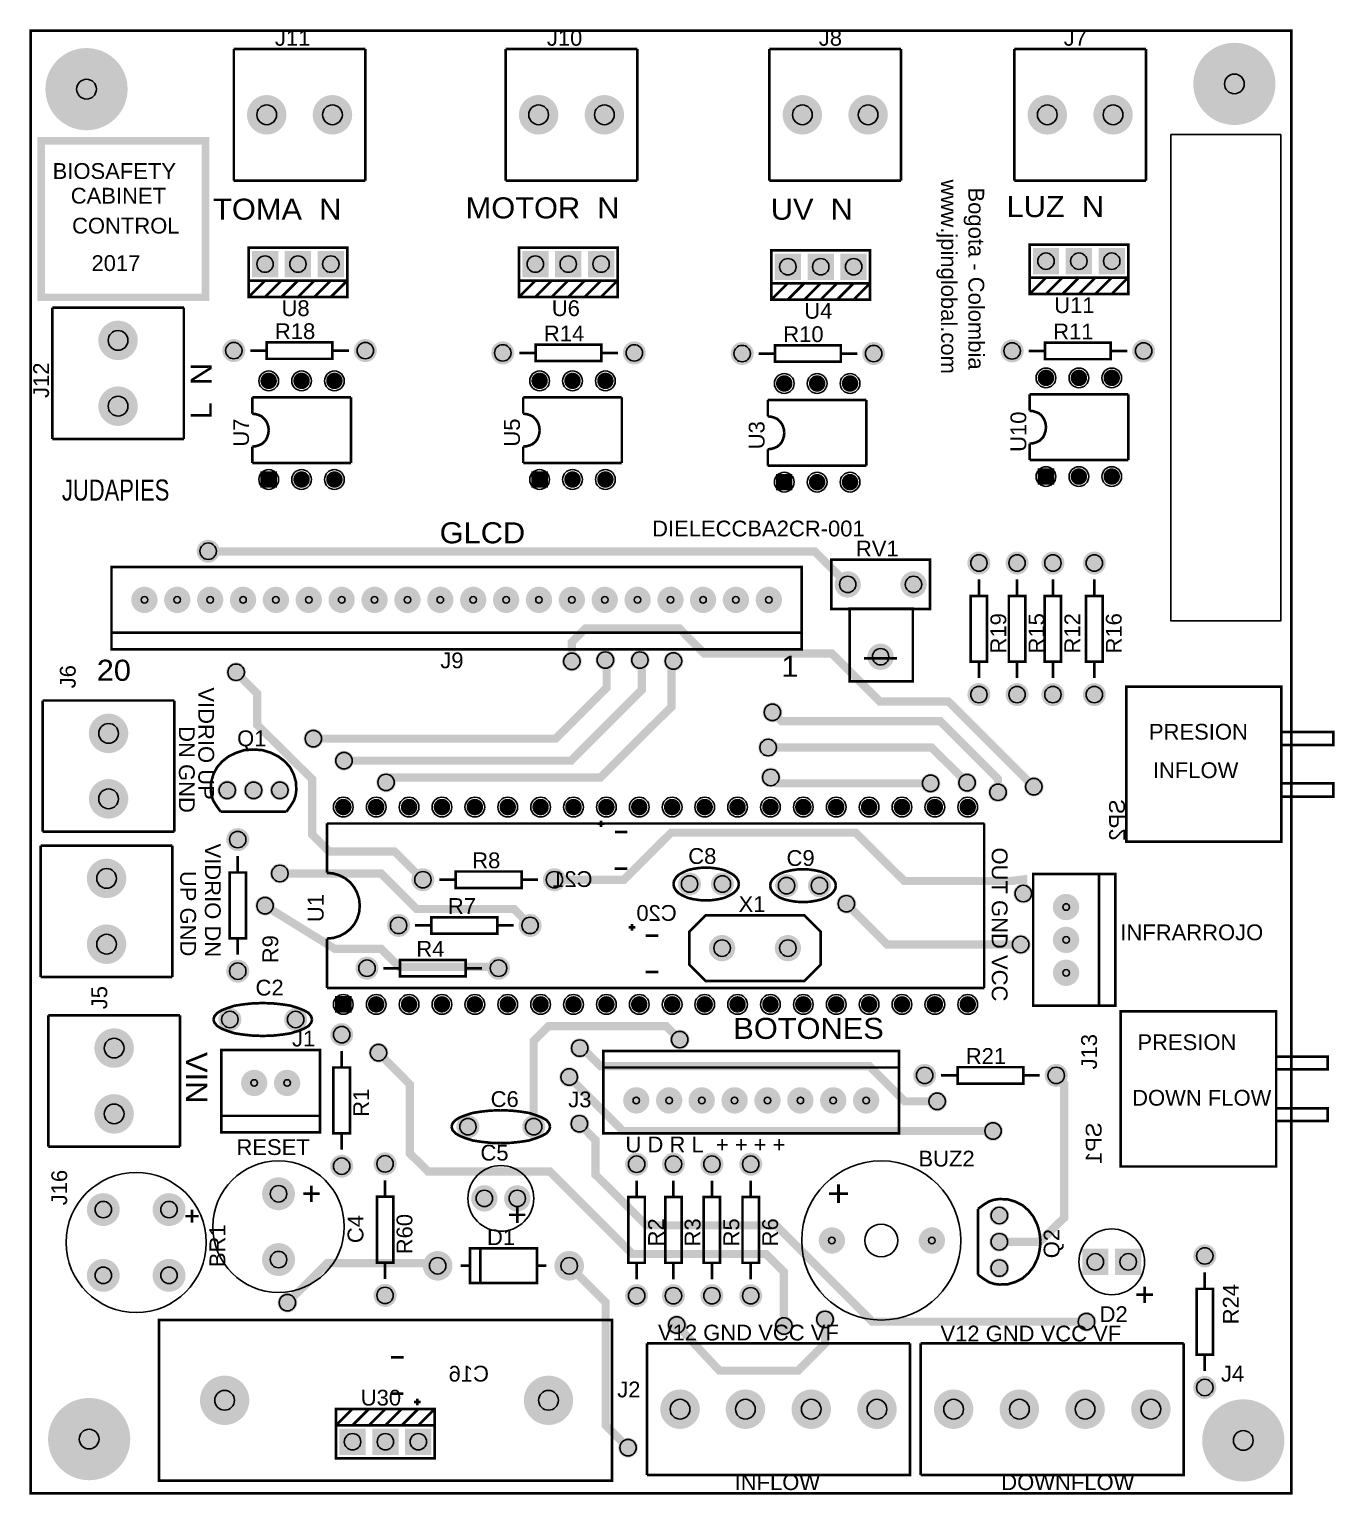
# Model space of a CAD drawing. Extents: x -1.99 to 1.99, y -2.23 to 2.23.
import ezdxf

# ---------------------------------------------------------------- set-up
doc = ezdxf.new("R2010")
doc.units = 0
doc.layers.get('0').update_dxf_attribs({"linetype": 'CONTINUOUS'})

# ---------------------------------------------------------------- blocks, each defined once
blk = doc.blocks.new('EPAD')
at = {"const_width": 0.5}
blk.add_lwpolyline([(-0.25, 0, 1), (0.25, 0, 1)], format="xyb", close=True, dxfattribs=at)
blk = doc.blocks.new('RPAD')
blk.add_trace([(-0.5, -0.5), (-0.5, 0.5), (0.5, -0.5), (0.5, 0.5)])

msp = doc.modelspace()

# ---------------------------------------------------------------- linework, layer by layer
for points, const_width in [([(-1.981, -2.226), (1.853, -2.226), (1.853, 2.222), (-1.981, 2.222), (-1.981, -2.226)], 0.008), ([(-1.363, 2.166), (-1.363, 1.766)], 0.008), ([(-1.363, 2.166), (-0.963, 2.166)], 0.008), ([(-0.963, 2.166), (-0.963, 1.766)], 0.008), ([(-0.536, 2.166), (-0.536, 1.766)], 0.008), ([(-0.536, 2.166), (-0.136, 2.166)], 0.008), ([(-0.136, 2.166), (-0.136, 1.766)], 0.008), ([(0.266, 2.166), (0.266, 1.766)], 0.008), ([(0.266, 2.166), (0.666, 2.166)], 0.008), ([(0.666, 2.166), (0.666, 1.766)], 0.008), ([(1.011, 2.166), (1.011, 1.766)], 0.008), ([(1.011, 2.166), (1.411, 2.166)], 0.008), ([(1.411, 2.166), (1.411, 1.766)], 0.008), ([(-1.949, 1.411), (-1.449, 1.411), (-1.449, 1.887), (-1.949, 1.887), (-1.949, 1.411)], 0.023), ([(-1.363, 1.766), (-0.963, 1.766)], 0.008), ([(-0.536, 1.766), (-0.136, 1.766)], 0.008), ([(0.266, 1.766), (0.666, 1.766)], 0.008), ([(1.011, 1.766), (1.411, 1.766)], 0.008), ([(-1.318, 1.462), (-1.018, 1.462), (-1.018, 1.562), (-1.318, 1.562), (-1.318, 1.462)], 0.008), ([(-0.496, 1.462), (-0.196, 1.462), (-0.196, 1.562), (-0.496, 1.562), (-0.496, 1.462)], 0.008), ([(1.057, 1.471), (1.357, 1.471), (1.357, 1.571), (1.057, 1.571), (1.057, 1.471)], 0.008), ([(0.272, 1.454), (0.572, 1.454), (0.572, 1.554), (0.272, 1.554), (0.272, 1.454)], 0.008), ([(1.357, 1.471), (1.357, 1.421), (1.057, 1.421), (1.057, 1.471)], 0.008), ([(1.107, 1.471), (1.057, 1.421)], 0.008), ([(1.157, 1.471), (1.107, 1.421)], 0.008), ([(1.207, 1.471), (1.157, 1.421)], 0.008), ([(1.257, 1.471), (1.207, 1.421)], 0.008), ([(1.307, 1.471), (1.257, 1.421)], 0.008), ([(1.357, 1.471), (1.307, 1.421)], 0.008), ([(-1.018, 1.462), (-1.018, 1.412), (-1.318, 1.412), (-1.318, 1.462)], 0.008), ([(-1.268, 1.462), (-1.318, 1.412)], 0.008), ([(-1.218, 1.462), (-1.268, 1.412)], 0.008), ([(-1.168, 1.462), (-1.218, 1.412)], 0.008), ([(-1.118, 1.462), (-1.168, 1.412)], 0.008), ([(-1.068, 1.462), (-1.118, 1.412)], 0.008), ([(-1.018, 1.462), (-1.068, 1.412)], 0.008), ([(-0.196, 1.462), (-0.196, 1.412), (-0.496, 1.412), (-0.496, 1.462)], 0.008), ([(-0.446, 1.462), (-0.496, 1.412)], 0.008), ([(-0.396, 1.462), (-0.446, 1.412)], 0.008), ([(-0.346, 1.462), (-0.396, 1.412)], 0.008), ([(-0.296, 1.462), (-0.346, 1.412)], 0.008), ([(-0.246, 1.462), (-0.296, 1.412)], 0.008), ([(-0.196, 1.462), (-0.246, 1.412)], 0.008), ([(0.572, 1.454), (0.572, 1.404), (0.272, 1.404), (0.272, 1.454)], 0.008), ([(0.322, 1.454), (0.272, 1.404)], 0.008), ([(0.372, 1.454), (0.322, 1.404)], 0.008), ([(0.422, 1.454), (0.372, 1.404)], 0.008), ([(0.472, 1.454), (0.422, 1.404)], 0.008), ([(0.522, 1.454), (0.472, 1.404)], 0.008), ([(0.572, 1.454), (0.522, 1.404)], 0.008), ([(-1.915, 1.38), (-1.515, 1.38)], 0.008), ([(-1.915, 0.98), (-1.915, 1.38)], 0.008), ([(-1.515, 0.98), (-1.515, 1.38)], 0.008), ([(-1.313, 1.249), (-1.263, 1.249)], 0.008), ([(-1.263, 1.224), (-1.063, 1.224), (-1.063, 1.274), (-1.263, 1.274), (-1.263, 1.224)], 0.008), ([(-1.063, 1.249), (-1.013, 1.249)], 0.008), ([(-0.445, 1.217), (-0.245, 1.217), (-0.245, 1.267), (-0.445, 1.267), (-0.445, 1.217)], 0.008), ([(0.283, 1.215), (0.483, 1.215), (0.483, 1.265), (0.283, 1.265), (0.283, 1.215)], 0.008), ([(1.054, 1.248), (1.104, 1.248)], 0.008), ([(1.104, 1.223), (1.304, 1.223), (1.304, 1.273), (1.104, 1.273), (1.104, 1.223)], 0.008), ([(1.304, 1.248), (1.354, 1.248)], 0.008), ([(-0.495, 1.242), (-0.445, 1.242)], 0.008), ([(-0.245, 1.242), (-0.195, 1.242)], 0.008), ([(0.233, 1.24), (0.283, 1.24)], 0.008), ([(0.483, 1.24), (0.533, 1.24)], 0.008), ([(1.057, 1.066), (1.057, 1.116)], 0.008), ([(1.057, 1.116), (1.357, 1.116)], 0.008), ([(1.357, 0.916), (1.357, 1.116)], 0.008), ([(-1.307, 1.057), (-1.307, 1.107)], 0.008), ([(-1.307, 1.107), (-1.007, 1.107)], 0.008), ([(-1.007, 0.907), (-1.007, 1.107)], 0.008), ([(-0.483, 1.057), (-0.483, 1.107)], 0.008), ([(-0.483, 1.107), (-0.183, 1.107)], 0.008), ([(-0.183, 0.907), (-0.183, 1.107)], 0.008), ([(0.261, 1.049), (0.261, 1.099)], 0.008), ([(0.261, 1.099), (0.561, 1.099)], 0.008), ([(0.561, 0.899), (0.561, 1.099)], 0.008), ([(1.107, 1.016), (1.106, 1.026), (1.103, 1.036), (1.099, 1.044), (1.093, 1.052), (1.086, 1.058), (1.077, 1.062), (1.067, 1.065), (1.057, 1.066)], 0.008), ([(-1.257, 1.007), (-1.258, 1.017), (-1.261, 1.027), (-1.265, 1.035), (-1.271, 1.042), (-1.278, 1.049), (-1.287, 1.053), (-1.297, 1.056), (-1.307, 1.057)], 0.008), ([(-0.433, 1.007), (-0.434, 1.017), (-0.437, 1.027), (-0.441, 1.035), (-0.447, 1.042), (-0.454, 1.049), (-0.463, 1.053), (-0.473, 1.056), (-0.483, 1.057)], 0.008), ([(0.311, 0.999), (0.31, 1.009), (0.307, 1.019), (0.303, 1.027), (0.297, 1.034), (0.29, 1.041), (0.281, 1.045), (0.271, 1.048), (0.261, 1.049)], 0.008), ([(-1.915, 0.98), (-1.515, 0.98)], 0.008), ([(-1.257, 1.007), (-1.258, 0.997), (-1.261, 0.987), (-1.265, 0.978), (-1.271, 0.971), (-1.278, 0.965), (-1.287, 0.961), (-1.297, 0.958), (-1.307, 0.957)], 0.008), ([(-0.433, 1.007), (-0.434, 0.997), (-0.437, 0.987), (-0.441, 0.978), (-0.447, 0.971), (-0.454, 0.965), (-0.463, 0.961), (-0.473, 0.958), (-0.483, 0.957)], 0.008), ([(0.311, 0.999), (0.31, 0.989), (0.307, 0.979), (0.303, 0.97), (0.297, 0.963), (0.29, 0.957), (0.281, 0.953), (0.271, 0.95), (0.261, 0.949)], 0.008), ([(1.107, 1.016), (1.106, 1.006), (1.103, 0.996), (1.099, 0.987), (1.093, 0.98), (1.086, 0.974), (1.077, 0.97), (1.067, 0.967), (1.057, 0.966)], 0.008), ([(-1.307, 0.907), (-1.307, 0.957)], 0.008), ([(-0.483, 0.907), (-0.483, 0.957)], 0.008), ([(0.261, 0.899), (0.261, 0.949)], 0.008), ([(1.057, 0.916), (1.057, 0.966)], 0.008), ([(-1.307, 0.907), (-1.007, 0.907)], 0.008), ([(-0.483, 0.907), (-0.183, 0.907)], 0.008), ([(0.261, 0.899), (0.561, 0.899)], 0.008), ([(1.057, 0.916), (1.357, 0.916)], 0.008), ([(0.504, 0.538), (0.404, 0.638), (-1.44, 0.638), (-1.441, 0.639)], 0.025), ([(-1.735, 0.341), (0.364, 0.341), (0.364, 0.591), (-1.735, 0.591), (-1.735, 0.341)], 0.008), ([(0.454, 0.463), (0.754, 0.463), (0.754, 0.613), (0.454, 0.613), (0.454, 0.463)], 0.008), ([(0.903, 0.553), (0.903, 0.503)], 0.008), ([(1.019, 0.553), (1.019, 0.503)], 0.008), ([(1.128, 0.553), (1.128, 0.503)], 0.008), ([(1.254, 0.553), (1.254, 0.503)], 0.008), ([(0.878, 0.303), (0.928, 0.303), (0.928, 0.503), (0.878, 0.503), (0.878, 0.303)], 0.008), ([(0.994, 0.303), (1.044, 0.303), (1.044, 0.503), (0.994, 0.503), (0.994, 0.303)], 0.008), ([(1.103, 0.303), (1.153, 0.303), (1.153, 0.503), (1.103, 0.503), (1.103, 0.303)], 0.008), ([(1.229, 0.303), (1.279, 0.303), (1.279, 0.503), (1.229, 0.503), (1.229, 0.303)], 0.008), ([(0.51, 0.243), (0.702, 0.243), (0.702, 0.464), (0.51, 0.464), (0.51, 0.243)], 0.008), ([(-0.335, 0.304), (-0.335, 0.362), (-0.293, 0.404), (-0.008, 0.404), (0.067, 0.328), (0.456, 0.328), (0.602, 0.182), (0.81, 0.182), (1.07, -0.077)], 0.025), ([(0.364, 0.391), (-1.735, 0.391)], 0.008), ([(-1.121, 0.069), (-0.384, 0.069), (-0.229, 0.224), (-0.229, 0.277), (-0.233, 0.308)], 0.025), ([(-1.028, 0.002), (-0.338, 0.002), (-0.122, 0.218), (-0.122, 0.278), (-0.128, 0.308)], 0.025), ([(-0.9, -0.064), (-0.885, -0.049), (-0.248, -0.049), (-0.032, 0.166), (-0.032, 0.299), (-0.026, 0.305)], 0.025), ([(0.654, 0.313), (0.554, 0.313)], 0.008), ([(-0.788, -0.36), (-0.874, -0.274), (-1.073, -0.274), (-1.125, -0.222), (-1.125, -0.054), (-1.292, 0.111), (-1.292, 0.206), (-1.356, 0.271)], 0.025), ([(0.903, 0.303), (0.903, 0.253)], 0.008), ([(1.019, 0.303), (1.019, 0.253)], 0.008), ([(1.128, 0.303), (1.128, 0.253)], 0.008), ([(1.254, 0.303), (1.254, 0.253)], 0.008), ([(1.351, -0.244), (1.823, -0.244), (1.823, 0.227), (1.351, 0.227), (1.351, -0.244)], 0.008), ([(-1.544, 0.185), (-1.944, 0.185)], 0.008), ([(-1.944, 0.185), (-1.944, -0.214)], 0.008), ([(-1.544, 0.185), (-1.544, -0.214)], 0.008), ([(0.961, -0.094), (0.961, -0.054), (0.785, 0.122), (0.303, 0.122), (0.275, 0.149)], 0.025), ([(1.823, 0.05), (1.981, 0.05), (1.981, 0.089), (1.823, 0.089), (1.823, 0.05)], 0.008), ([(0.867, -0.065), (0.759, 0.042), (0.262, 0.042)], 0.025), ([(-1.433, -0.088), (-1.432, -0.063), (-1.425, -0.039), (-1.414, -0.018), (-1.398, 0), (-1.379, 0.015), (-1.356, 0.026), (-1.331, 0.034), (-1.303, 0.036)], 0.008), ([(-1.173, -0.088), (-1.174, -0.063), (-1.181, -0.039), (-1.192, -0.018), (-1.208, 0), (-1.228, 0.015), (-1.25, 0.026), (-1.276, 0.034), (-1.303, 0.036)], 0.008), ([(0.756, -0.067), (0.288, -0.067), (0.27, -0.049)], 0.025), ([(-1.433, -0.088), (-1.431, -0.103), (-1.426, -0.119), (-1.416, -0.135), (-1.403, -0.153)], 0.008), ([(-1.173, -0.088), (-1.175, -0.103), (-1.18, -0.119), (-1.19, -0.135), (-1.203, -0.153)], 0.008), ([(1.823, -0.107), (1.981, -0.107), (1.981, -0.067), (1.823, -0.067), (1.823, -0.107)], 0.008), ([(-1.403, -0.153), (-1.203, -0.153)], 0.008), ([(-0.246, -0.2), (-0.246, -0.18)], 0.008), ([(-1.544, -0.214), (-1.944, -0.214)], 0.008), ([(-1.08, -0.339), (-1.08, -0.189)], 0.008), ([(-1.08, -0.189), (0.919, -0.189)], 0.008), ([(-0.388, -0.36), (-0.177, -0.36), (-0.033, -0.217), (0.528, -0.217), (0.676, -0.364), (1, -0.364), (1.038, -0.359), (1.038, -0.402)], 0.025), ([(-0.236, -0.19), (-0.256, -0.19)], 0.008), ([(-0.166, -0.215), (-0.204, -0.215)], 0.008), ([(0.919, -0.189), (0.919, -0.689)], 0.008), ([(-1.55, -0.256), (-1.95, -0.256)], 0.008), ([(-1.95, -0.256), (-1.95, -0.656)], 0.008), ([(-1.55, -0.256), (-1.55, -0.656)], 0.008), ([(-1.351, -0.338), (-1.351, -0.288)], 0.008), ([(-1.376, -0.538), (-1.326, -0.538), (-1.326, -0.338), (-1.376, -0.338), (-1.376, -0.538)], 0.008), ([(-1.223, -0.341), (-0.915, -0.341), (-0.807, -0.449), (-0.511, -0.449), (-0.462, -0.499)], 0.025), ([(-0.98, -0.439), (-0.982, -0.419), (-0.988, -0.4), (-0.997, -0.383), (-1.009, -0.368), (-1.024, -0.356), (-1.041, -0.347), (-1.06, -0.341), (-1.08, -0.339)], 0.008), ([(-0.738, -0.36), (-0.688, -0.36)], 0.008), ([(-0.688, -0.385), (-0.488, -0.385), (-0.488, -0.335), (-0.688, -0.335), (-0.688, -0.385)], 0.008), ([(-0.488, -0.36), (-0.438, -0.36)], 0.008), ([(-0.166, -0.326), (-0.205, -0.326)], 0.008), ([(-0.026, -0.373), (-0.024, -0.363), (-0.018, -0.353), (-0.01, -0.345), (0.002, -0.338), (0.017, -0.331), (0.034, -0.327), (0.053, -0.324), (0.073, -0.323)], 0.008), ([(0.173, -0.373), (0.171, -0.363), (0.165, -0.353), (0.156, -0.345), (0.144, -0.338), (0.129, -0.331), (0.112, -0.327), (0.093, -0.324), (0.073, -0.323)], 0.008), ([(0.268, -0.378), (0.27, -0.368), (0.276, -0.358), (0.285, -0.35), (0.297, -0.342), (0.312, -0.336), (0.329, -0.332), (0.348, -0.329), (0.368, -0.328)], 0.008), ([(0.468, -0.378), (0.466, -0.368), (0.46, -0.358), (0.451, -0.35), (0.439, -0.342), (0.424, -0.336), (0.407, -0.332), (0.388, -0.329), (0.368, -0.328)], 0.008), ([(1.068, -0.743), (1.318, -0.743), (1.318, -0.343), (1.068, -0.343), (1.068, -0.743)], 0.008), ([(1.268, -0.343), (1.268, -0.743)], 0.008), ([(-0.026, -0.373), (-0.024, -0.383), (-0.018, -0.393), (-0.01, -0.401), (0.002, -0.408), (0.017, -0.415), (0.034, -0.419), (0.053, -0.422), (0.073, -0.423)], 0.008), ([(0.173, -0.373), (0.171, -0.383), (0.165, -0.393), (0.156, -0.401), (0.144, -0.408), (0.129, -0.415), (0.112, -0.419), (0.093, -0.422), (0.073, -0.423)], 0.008), ([(0.268, -0.378), (0.27, -0.388), (0.276, -0.398), (0.285, -0.406), (0.297, -0.414), (0.312, -0.42), (0.329, -0.424), (0.348, -0.427), (0.368, -0.428)], 0.008), ([(0.468, -0.378), (0.466, -0.388), (0.46, -0.398), (0.451, -0.406), (0.439, -0.414), (0.424, -0.42), (0.407, -0.424), (0.388, -0.427), (0.368, -0.428)], 0.008), ([(-1.268, -0.439), (-1.056, -0.57), (-0.915, -0.57), (-0.86, -0.625), (-0.593, -0.625), (-0.558, -0.629)], 0.025), ([(-0.98, -0.439), (-0.982, -0.46), (-0.988, -0.479), (-0.997, -0.496), (-1.009, -0.51), (-1.024, -0.522), (-1.041, -0.531), (-1.06, -0.537), (-1.08, -0.539)], 0.008), ([(1.03, -0.557), (0.624, -0.557), (0.5, -0.433)], 0.025), ([(-0.762, -0.524), (-0.562, -0.524), (-0.562, -0.474), (-0.762, -0.474), (-0.762, -0.524)], 0.008), ([(0.072, -0.468), (0.372, -0.468), (0.422, -0.518), (0.422, -0.618), (0.372, -0.668), (0.072, -0.668), (0.022, -0.618), (0.022, -0.518), (0.072, -0.468)], 0.008), ([(-1.351, -0.588), (-1.351, -0.538)], 0.008), ([(-0.812, -0.499), (-0.762, -0.499)], 0.008), ([(-0.562, -0.499), (-0.512, -0.499)], 0.008), ([(-0.142, -0.505), (-0.162, -0.505)], 0.008), ([(-0.152, -0.515), (-0.152, -0.495)], 0.008), ([(-0.072, -0.53), (-0.11, -0.53)], 0.008), ([(-1.08, -0.689), (-1.08, -0.539)], 0.008), ([(-0.858, -0.654), (-0.658, -0.654), (-0.658, -0.604), (-0.858, -0.604), (-0.858, -0.654)], 0.008), ([(-1.55, -0.656), (-1.95, -0.656)], 0.008), ([(-0.908, -0.629), (-0.858, -0.629)], 0.008), ([(-0.658, -0.629), (-0.608, -0.629)], 0.008), ([(-0.072, -0.641), (-0.111, -0.641)], 0.008), ([(-1.08, -0.689), (0.919, -0.689)], 0.008), ([(-1.425, -0.785), (-1.422, -0.775), (-1.413, -0.765), (-1.4, -0.757), (-1.382, -0.75), (-1.36, -0.743), (-1.334, -0.739), (-1.306, -0.736), (-1.275, -0.735)], 0.008), ([(-1.125, -0.785), (-1.128, -0.775), (-1.136, -0.765), (-1.15, -0.757), (-1.168, -0.75), (-1.19, -0.743), (-1.216, -0.739), (-1.244, -0.736), (-1.275, -0.735)], 0.008), ([(1.334, -1.232), (1.807, -1.232), (1.807, -0.76), (1.334, -0.76), (1.334, -1.232)], 0.008), ([(-1.527, -0.772), (-1.927, -0.772)], 0.008), ([(-1.927, -0.772), (-1.927, -1.172)], 0.008), ([(-1.527, -0.772), (-1.527, -1.172)], 0.008), ([(-1.425, -0.785), (-1.422, -0.795), (-1.413, -0.805), (-1.4, -0.813), (-1.382, -0.82), (-1.36, -0.827), (-1.334, -0.831), (-1.306, -0.834), (-1.275, -0.835)], 0.008), ([(-1.125, -0.785), (-1.128, -0.795), (-1.136, -0.805), (-1.15, -0.813), (-1.168, -0.82), (-1.19, -0.827), (-1.216, -0.831), (-1.244, -0.834), (-1.275, -0.835)], 0.008), ([(-0.451, -1.111), (-0.451, -0.85), (-0.406, -0.805), (-0.048, -0.805), (-0.007, -0.846)], 0.025), ([(-1.401, -1.128), (-1.101, -1.128), (-1.101, -0.878), (-1.401, -0.878), (-1.401, -1.128)], 0.008), ([(-1.035, -0.881), (-1.035, -0.931)], 0.008), ([(0.31, -1.717), (0.31, -1.553), (0.255, -1.498), (-0.151, -1.498), (-0.402, -1.247), (-0.772, -1.247), (-0.828, -1.192), (-0.828, -0.982), (-0.923, -0.886)], 0.025), ([(0.776, -1.034), (0.677, -1.034), (0.57, -0.927), (-0.248, -0.927), (-0.303, -0.872), (-0.311, -0.872)], 0.025), ([(-0.239, -1.131), (0.66, -1.131), (0.66, -0.881), (-0.239, -0.881), (-0.239, -1.131)], 0.008), ([(-1.06, -1.131), (-1.01, -1.131), (-1.01, -0.931), (-1.06, -0.931), (-1.06, -1.131)], 0.008), ([(-0.239, -0.931), (0.66, -0.931)], 0.008), ([(0.838, -0.98), (1.038, -0.98), (1.038, -0.93), (0.838, -0.93), (0.838, -0.98)], 0.008), ([(1.807, -0.937), (1.964, -0.937), (1.964, -0.898), (1.807, -0.898), (1.807, -0.937)], 0.008), ([(-0.343, -0.96), (-0.18, -1.124), (0.946, -1.124)], 0.025), ([(0.788, -0.955), (0.838, -0.955)], 0.008), ([(0.965, -1.461), (1.088, -1.461), (1.162, -1.388), (1.162, -0.979), (1.138, -0.955)], 0.025), ([(1.038, -0.955), (1.088, -0.955)], 0.008), ([(-0.701, -1.111), (-0.698, -1.101), (-0.689, -1.091), (-0.676, -1.083), (-0.658, -1.076), (-0.636, -1.069), (-0.61, -1.065), (-0.582, -1.062), (-0.551, -1.061)], 0.008), ([(-0.401, -1.111), (-0.404, -1.101), (-0.412, -1.091), (-0.426, -1.083), (-0.444, -1.076), (-0.466, -1.069), (-0.492, -1.065), (-0.52, -1.062), (-0.551, -1.061)], 0.008), ([(1.807, -1.094), (1.964, -1.094), (1.964, -1.055), (1.807, -1.055), (1.807, -1.094)], 0.008), ([(-1.101, -1.078), (-1.401, -1.078)], 0.008), ([(-0.701, -1.111), (-0.698, -1.121), (-0.689, -1.131), (-0.676, -1.139), (-0.658, -1.146), (-0.636, -1.153), (-0.61, -1.157), (-0.582, -1.16), (-0.551, -1.161)], 0.008), ([(-0.401, -1.111), (-0.404, -1.121), (-0.412, -1.131), (-0.426, -1.139), (-0.444, -1.146), (-0.466, -1.153), (-0.492, -1.157), (-0.52, -1.16), (-0.551, -1.161)], 0.008), ([(1.23, -1.704), (0.579, -1.704), (0.286, -1.411), (-0.108, -1.411), (-0.263, -1.257), (-0.263, -1.152), (-0.312, -1.102)], 0.025), ([(-1.035, -1.131), (-1.035, -1.181)], 0.008), ([(-1.527, -1.172), (-1.927, -1.172)], 0.008), ([(-1.127, -1.29), (-1.127, -1.34)], 0.008), ([(-0.903, -1.274), (-0.903, -1.324)], 0.008), ([(-0.138, -1.275), (-0.138, -1.325)], 0.008), ([(-0.026, -1.275), (-0.026, -1.325)], 0.008), ([(0.091, -1.275), (0.091, -1.325)], 0.008), ([(0.209, -1.275), (0.209, -1.325)], 0.008), ([(-1.102, -1.315), (-1.152, -1.315)], 0.008), ([(-0.928, -1.524), (-0.878, -1.524), (-0.878, -1.324), (-0.928, -1.324), (-0.928, -1.524)], 0.008), ([(-0.163, -1.525), (-0.113, -1.525), (-0.113, -1.325), (-0.163, -1.325), (-0.163, -1.525)], 0.008), ([(-0.051, -1.525), (-0.001, -1.525), (-0.001, -1.325), (-0.051, -1.325), (-0.051, -1.525)], 0.008), ([(0.066, -1.525), (0.116, -1.525), (0.116, -1.325), (0.066, -1.325), (0.066, -1.525)], 0.008), ([(0.184, -1.525), (0.234, -1.525), (0.234, -1.325), (0.184, -1.325), (0.184, -1.525)], 0.008), ([(0.965, -1.331), (0.95, -1.333), (0.934, -1.338), (0.918, -1.348), (0.9, -1.361)], 0.008), ([(0.965, -1.331), (0.991, -1.332), (1.014, -1.339), (1.036, -1.35), (1.054, -1.366), (1.069, -1.385), (1.08, -1.408), (1.084, -1.42), (1.087, -1.433), (1.089, -1.447), (1.09, -1.461)], 0.008), ([(-1.47, -1.383), (-1.51, -1.383)], 0.008), ([(-1.49, -1.363), (-1.49, -1.403)], 0.008), ([(-0.476, -1.379), (-0.526, -1.379)], 0.008), ([(-0.501, -1.404), (-0.501, -1.354)], 0.008), ([(0.9, -1.361), (0.9, -1.561)], 0.008), ([(0.965, -1.591), (0.991, -1.59), (1.014, -1.583), (1.036, -1.572), (1.054, -1.556), (1.069, -1.537), (1.08, -1.514), (1.084, -1.502), (1.087, -1.489), (1.089, -1.475), (1.09, -1.461)], 0.008), ([(-1.2, -1.646), (-1.079, -1.526), (-0.788, -1.526), (-0.743, -1.534)], 0.025), ([(-0.645, -1.586), (-0.441, -1.586), (-0.441, -1.481), (-0.645, -1.481), (-0.645, -1.586)], 0.008), ([(-0.613, -1.482), (-0.613, -1.585)], 0.008), ([(-0.903, -1.524), (-0.903, -1.574)], 0.008), ([(-0.673, -1.534), (-0.645, -1.534)], 0.008), ([(-0.441, -1.534), (-0.413, -1.534)], 0.008), ([(-0.343, -1.534), (-0.232, -1.645), (-0.232, -1.988), (-0.232, -2.019), (-0.164, -2.087)], 0.025), ([(-0.138, -1.525), (-0.138, -1.575)], 0.008), ([(-0.026, -1.525), (-0.026, -1.575)], 0.008), ([(0.091, -1.525), (0.091, -1.575)], 0.008), ([(0.209, -1.525), (0.209, -1.575)], 0.008), ([(0.965, -1.591), (0.95, -1.589), (0.934, -1.584), (0.918, -1.574), (0.9, -1.561)], 0.008), ([(1.59, -1.604), (1.59, -1.554)], 0.008), ([(1.407, -1.647), (1.407, -1.597)], 0.008), ([(1.565, -1.804), (1.615, -1.804), (1.615, -1.604), (1.565, -1.604), (1.565, -1.804)], 0.008), ([(1.432, -1.622), (1.382, -1.622)], 0.008), ([(0.435, -1.697), (0.435, -1.771), (0.353, -1.853), (0.114, -1.853), (-0.016, -1.714)], 0.025), ([(-1.591, -2.187), (-0.213, -2.187), (-0.213, -1.699), (-1.591, -1.699), (-1.591, -2.187)], 0.008), ([(-0.106, -1.77), (-0.106, -2.17)], 0.008), ([(0.693, -1.77), (0.693, -2.17), (-0.106, -2.17)], 0.008), ([(-0.106, -1.77), (0.693, -1.77)], 0.008), ([(0.726, -1.77), (0.726, -2.17)], 0.008), ([(1.526, -1.77), (1.526, -2.17), (0.726, -2.17)], 0.008), ([(0.726, -1.77), (1.526, -1.77)], 0.008), ([(-0.885, -1.812), (-0.846, -1.812)], 0.008), ([(1.59, -1.854), (1.59, -1.804)], 0.008), ([(-0.885, -1.923), (-0.847, -1.923)], 0.008), ([(-0.815, -1.948), (-0.795, -1.948)], 0.008), ([(-0.805, -1.938), (-0.805, -1.958)], 0.008), ([(-1.052, -2.019), (-1.052, -1.969), (-0.752, -1.969), (-0.752, -2.019)], 0.008), ([(-1.052, -2.019), (-1.002, -1.969)], 0.008), ([(-1.002, -2.019), (-0.952, -1.969)], 0.008), ([(-0.952, -2.019), (-0.902, -1.969)], 0.008), ([(-0.902, -2.019), (-0.852, -1.969)], 0.008), ([(-0.852, -2.019), (-0.802, -1.969)], 0.008), ([(-0.802, -2.019), (-0.752, -1.969)], 0.008), ([(-1.052, -2.119), (-0.752, -2.119), (-0.752, -2.019), (-1.052, -2.019), (-1.052, -2.119)], 0.008)]:
    msp.add_lwpolyline(points, dxfattribs=dict(const_width=const_width))
msp.add_lwpolyline([(1.487, 1.906), (1.487, 0.427), (1.821, 0.427), (1.821, 1.906), (1.487, 1.906)])
for centre, radius in [((-1.811, 2.044), 0.03), ((1.68, 2.06), 0.03), ((-1.263, 1.966), 0.03), ((-1.063, 1.966), 0.03), ((-0.436, 1.966), 0.03), ((-0.236, 1.966), 0.03), ((0.366, 1.966), 0.03), ((0.566, 1.966), 0.03), ((1.111, 1.966), 0.03), ((1.311, 1.966), 0.03), ((-1.268, 1.512), 0.025), ((-1.168, 1.512), 0.025), ((-1.068, 1.512), 0.025), ((-0.446, 1.512), 0.025), ((-0.346, 1.512), 0.025), ((-0.246, 1.512), 0.025), ((0.322, 1.504), 0.025), ((0.422, 1.504), 0.025), ((0.522, 1.504), 0.025), ((1.107, 1.521), 0.025), ((1.207, 1.521), 0.025), ((1.307, 1.521), 0.025), ((-1.715, 1.28), 0.03), ((-1.363, 1.249), 0.025), ((-0.963, 1.249), 0.025), ((-0.545, 1.242), 0.025), ((-0.145, 1.242), 0.025), ((0.183, 1.24), 0.025), ((0.583, 1.24), 0.025), ((1.004, 1.248), 0.025), ((1.404, 1.248), 0.025), ((-1.257, 1.157), 0.03), ((-1.157, 1.157), 0.03), ((-1.057, 1.157), 0.03), ((-0.433, 1.157), 0.03), ((-0.333, 1.157), 0.03), ((-0.233, 1.157), 0.03), ((0.311, 1.149), 0.03), ((0.411, 1.149), 0.03), ((0.511, 1.149), 0.03), ((1.107, 1.166), 0.03), ((1.207, 1.166), 0.03), ((1.307, 1.166), 0.03), ((-1.715, 1.08), 0.03), ((1.107, 0.866), 0.03), ((1.207, 0.866), 0.03), ((1.307, 0.866), 0.03), ((-1.257, 0.857), 0.03), ((-1.157, 0.857), 0.03), ((-1.057, 0.857), 0.03), ((-0.433, 0.857), 0.03), ((-0.333, 0.857), 0.03), ((-0.233, 0.857), 0.03), ((0.311, 0.849), 0.03), ((0.411, 0.849), 0.03), ((0.511, 0.849), 0.03), ((-1.441, 0.639), 0.025), ((0.903, 0.603), 0.025), ((1.019, 0.603), 0.025), ((1.128, 0.603), 0.025), ((1.254, 0.603), 0.025), ((0.504, 0.538), 0.025), ((0.704, 0.538), 0.025), ((-1.635, 0.491), 0.01), ((-1.535, 0.491), 0.01), ((-1.435, 0.491), 0.01), ((-1.335, 0.491), 0.01), ((-1.235, 0.491), 0.01), ((-1.135, 0.491), 0.01), ((-1.035, 0.491), 0.01), ((-0.935, 0.491), 0.01), ((-0.835, 0.491), 0.01), ((-0.735, 0.491), 0.01), ((-0.635, 0.491), 0.01), ((-0.535, 0.491), 0.01), ((-0.435, 0.491), 0.01), ((-0.335, 0.491), 0.01), ((-0.235, 0.491), 0.01), ((-0.135, 0.491), 0.01), ((-0.035, 0.491), 0.01), ((0.064, 0.491), 0.01), ((0.164, 0.491), 0.01), ((0.264, 0.491), 0.01), ((-0.335, 0.304), 0.025), ((-0.233, 0.308), 0.025), ((-0.128, 0.308), 0.025), ((-0.026, 0.305), 0.025), ((0.604, 0.318), 0.025), ((-1.356, 0.271), 0.025), ((0.903, 0.203), 0.025), ((1.019, 0.203), 0.025), ((1.128, 0.203), 0.025), ((1.254, 0.203), 0.025), ((0.275, 0.149), 0.025), ((-1.744, 0.085), 0.03), ((-1.121, 0.069), 0.025), ((0.262, 0.042), 0.025), ((-1.028, 0.002), 0.025), ((-0.9, -0.064), 0.025), ((0.27, -0.049), 0.025), ((0.756, -0.067), 0.025), ((0.867, -0.065), 0.025), ((-1.744, -0.114), 0.03), ((-1.383, -0.088), 0.025), ((-1.303, -0.088), 0.025), ((-1.223, -0.088), 0.025), ((0.961, -0.094), 0.025), ((1.07, -0.077), 0.025), ((-1.03, -0.139), 0.03), ((-0.93, -0.139), 0.03), ((-0.83, -0.139), 0.03), ((-0.73, -0.139), 0.03), ((-0.63, -0.139), 0.03), ((-0.53, -0.139), 0.03), ((-0.43, -0.139), 0.03), ((-0.33, -0.139), 0.03), ((-0.23, -0.139), 0.03), ((-0.13, -0.139), 0.03), ((-0.03, -0.139), 0.03), ((0.069, -0.139), 0.03), ((0.169, -0.139), 0.03), ((0.269, -0.139), 0.03), ((0.369, -0.139), 0.03), ((0.469, -0.139), 0.03), ((0.569, -0.139), 0.03), ((0.669, -0.139), 0.03), ((0.769, -0.139), 0.03), ((0.869, -0.139), 0.03), ((-1.351, -0.238), 0.025), ((-1.75, -0.356), 0.03), ((-1.223, -0.341), 0.025), ((-0.788, -0.36), 0.025), ((-0.388, -0.36), 0.025), ((0.023, -0.373), 0.025), ((0.123, -0.373), 0.025), ((0.318, -0.378), 0.025), ((0.418, -0.378), 0.025), ((1.038, -0.402), 0.025), ((-1.268, -0.439), 0.025), ((0.5, -0.433), 0.025), ((1.168, -0.443), 0.01), ((-0.862, -0.499), 0.025), ((-0.462, -0.499), 0.025), ((-1.75, -0.556), 0.03), ((1.03, -0.557), 0.025), ((1.168, -0.543), 0.01), ((0.122, -0.568), 0.025), ((0.322, -0.568), 0.025), ((-1.351, -0.638), 0.025), ((-0.958, -0.629), 0.025), ((-0.558, -0.629), 0.025), ((1.168, -0.643), 0.01), ((-1.03, -0.739), 0.03), ((-0.93, -0.739), 0.03), ((-0.83, -0.739), 0.03), ((-0.73, -0.739), 0.03), ((-0.63, -0.739), 0.03), ((-0.53, -0.739), 0.03), ((-0.43, -0.739), 0.03), ((-0.33, -0.739), 0.03), ((-0.23, -0.739), 0.03), ((-0.13, -0.739), 0.03), ((-0.03, -0.739), 0.03), ((0.069, -0.739), 0.03), ((0.169, -0.739), 0.03), ((0.269, -0.739), 0.03), ((0.369, -0.739), 0.03), ((0.469, -0.739), 0.03), ((0.569, -0.739), 0.03), ((0.669, -0.739), 0.03), ((0.769, -0.739), 0.03), ((0.869, -0.739), 0.03), ((-1.375, -0.785), 0.025), ((-1.175, -0.785), 0.025), ((-1.727, -0.872), 0.03), ((-1.035, -0.831), 0.025), ((-0.007, -0.846), 0.025), ((-0.923, -0.886), 0.025), ((-0.311, -0.872), 0.025), ((-0.343, -0.96), 0.025), ((0.738, -0.955), 0.025), ((1.138, -0.955), 0.025), ((-1.301, -0.978), 0.01), ((-1.201, -0.978), 0.01), ((-0.139, -1.031), 0.01), ((-0.039, -1.031), 0.01), ((0.06, -1.031), 0.01), ((0.16, -1.031), 0.01), ((0.26, -1.031), 0.01), ((0.36, -1.031), 0.01), ((0.46, -1.031), 0.01), ((0.56, -1.031), 0.01), ((0.776, -1.034), 0.025), ((-1.727, -1.072), 0.03), ((-0.651, -1.111), 0.025), ((-0.451, -1.111), 0.025), ((-0.312, -1.102), 0.025), ((0.946, -1.124), 0.025), ((-0.903, -1.224), 0.025), ((-0.138, -1.225), 0.025), ((-0.026, -1.225), 0.025), ((0.091, -1.225), 0.025), ((0.209, -1.225), 0.025), ((-1.035, -1.231), 0.025), ((-1.227, -1.315), 0.025), ((-0.601, -1.329), 0.025), ((-0.501, -1.329), 0.025), ((-1.76, -1.363), 0.025), ((-1.56, -1.363), 0.025), ((0.965, -1.381), 0.025), ((0.456, -1.457), 0.01), ((0.76, -1.457), 0.01), ((0.965, -1.461), 0.025), ((-1.227, -1.515), 0.025), ((-0.743, -1.534), 0.025), ((-0.343, -1.534), 0.025), ((1.257, -1.522), 0.025), ((1.357, -1.522), 0.025), ((1.59, -1.504), 0.025), ((-1.76, -1.563), 0.025), ((-1.56, -1.563), 0.025), ((0.965, -1.541), 0.025), ((-0.903, -1.624), 0.025), ((-0.138, -1.625), 0.025), ((-0.026, -1.625), 0.025), ((0.091, -1.625), 0.025), ((0.209, -1.625), 0.025), ((-1.2, -1.646), 0.025), ((-0.016, -1.714), 0.025), ((0.31, -1.717), 0.025), ((0.435, -1.697), 0.025), ((1.23, -1.704), 0.025), ((-1.391, -1.943), 0.03), ((-0.406, -1.943), 0.03), ((1.59, -1.904), 0.025), ((-0.006, -1.97), 0.03), ((0.193, -1.97), 0.03), ((0.393, -1.97), 0.03), ((0.593, -1.97), 0.03), ((0.826, -1.97), 0.03), ((1.026, -1.97), 0.03), ((1.226, -1.97), 0.03), ((1.426, -1.97), 0.03), ((-1.803, -2.061), 0.03), ((-1.002, -2.069), 0.025), ((-0.902, -2.069), 0.025), ((-0.802, -2.069), 0.025), ((1.707, -2.065), 0.03), ((-0.164, -2.087), 0.025)]:
    msp.add_circle(centre, radius)
at = {"layer": '12632256'}
for centre, radius in [((-1.227, -1.415), 0.2), ((-0.551, -1.329), 0.1), ((0.606, -1.457), 0.242), ((-1.66, -1.463), 0.213), ((0.606, -1.457), 0.05), ((1.307, -1.522), 0.1), ((1.307, -1.522), 0)]:
    msp.add_circle(centre, radius, dxfattribs=at)

# ---------------------------------------------------------------- block references
for name, p, xscale, yscale in [('EPAD', (1.68, 2.06), 0.25, 0.25), ('EPAD', (-1.811, 2.044), 0.25, 0.25), ('EPAD', (-1.263, 1.966), 0.12, 0.12), ('EPAD', (-1.063, 1.966), 0.12, 0.12), ('EPAD', (-0.436, 1.966), 0.12, 0.12), ('EPAD', (-0.236, 1.966), 0.12, 0.12), ('EPAD', (0.366, 1.966), 0.12, 0.12), ('EPAD', (0.566, 1.966), 0.12, 0.12), ('EPAD', (1.111, 1.966), 0.12, 0.12), ('EPAD', (1.311, 1.966), 0.12, 0.12), ('EPAD', (-1.715, 1.28), 0.12, 0.12), ('EPAD', (-1.363, 1.249), 0.07, 0.07), ('EPAD', (-0.963, 1.249), 0.07, 0.07), ('EPAD', (-0.545, 1.242), 0.07, 0.07), ('EPAD', (-0.145, 1.242), 0.07, 0.07), ('EPAD', (0.183, 1.24), 0.07, 0.07), ('EPAD', (0.583, 1.24), 0.07, 0.07), ('EPAD', (1.004, 1.248), 0.07, 0.07), ('EPAD', (1.404, 1.248), 0.07, 0.07), ('EPAD', (-1.257, 1.157), 0.05, 0.05), ('EPAD', (-1.157, 1.157), 0.05, 0.05), ('EPAD', (-1.057, 1.157), 0.05, 0.05), ('EPAD', (-0.433, 1.157), 0.05, 0.05), ('EPAD', (-0.333, 1.157), 0.05, 0.05), ('EPAD', (-0.233, 1.157), 0.05, 0.05), ('EPAD', (0.311, 1.149), 0.05, 0.05), ('EPAD', (0.411, 1.149), 0.05, 0.05), ('EPAD', (0.511, 1.149), 0.05, 0.05), ('EPAD', (1.107, 1.166), 0.05, 0.05), ('EPAD', (1.207, 1.166), 0.05, 0.05), ('EPAD', (1.307, 1.166), 0.05, 0.05), ('EPAD', (-1.715, 1.08), 0.12, 0.12), ('RPAD', (-1.257, 0.857), 0.05, 0.05), ('EPAD', (-1.157, 0.857), 0.05, 0.05), ('EPAD', (-1.057, 0.857), 0.05, 0.05), ('RPAD', (-0.433, 0.857), 0.05, 0.05), ('EPAD', (-0.333, 0.857), 0.05, 0.05), ('EPAD', (-0.233, 0.857), 0.05, 0.05), ('RPAD', (0.311, 0.849), 0.05, 0.05), ('EPAD', (0.411, 0.849), 0.05, 0.05), ('EPAD', (0.511, 0.849), 0.05, 0.05), ('RPAD', (1.107, 0.866), 0.05, 0.05), ('EPAD', (1.207, 0.866), 0.05, 0.05), ('EPAD', (1.307, 0.866), 0.05, 0.05), ('EPAD', (-1.441, 0.639), 0.07, 0.07), ('EPAD', (0.903, 0.603), 0.07, 0.07), ('EPAD', (1.019, 0.603), 0.07, 0.07), ('EPAD', (1.128, 0.603), 0.07, 0.07), ('EPAD', (1.254, 0.603), 0.07, 0.07), ('EPAD', (0.504, 0.538), 0.08, 0.08), ('EPAD', (0.704, 0.538), 0.08, 0.08), ('EPAD', (-1.635, 0.491), 0.08, 0.08), ('EPAD', (-1.535, 0.491), 0.08, 0.08), ('EPAD', (-1.435, 0.491), 0.08, 0.08), ('EPAD', (-1.335, 0.491), 0.08, 0.08), ('EPAD', (-1.235, 0.491), 0.08, 0.08), ('EPAD', (-1.135, 0.491), 0.08, 0.08), ('EPAD', (-1.035, 0.491), 0.08, 0.08), ('EPAD', (-0.935, 0.491), 0.08, 0.08), ('EPAD', (-0.835, 0.491), 0.08, 0.08), ('EPAD', (-0.735, 0.491), 0.08, 0.08), ('EPAD', (-0.635, 0.491), 0.08, 0.08), ('EPAD', (-0.535, 0.491), 0.08, 0.08), ('EPAD', (-0.435, 0.491), 0.08, 0.08), ('EPAD', (-0.335, 0.491), 0.08, 0.08), ('EPAD', (-0.235, 0.491), 0.08, 0.08), ('EPAD', (-0.135, 0.491), 0.08, 0.08), ('EPAD', (-0.035, 0.491), 0.08, 0.08), ('EPAD', (0.064, 0.491), 0.08, 0.08), ('EPAD', (0.164, 0.491), 0.08, 0.08), ('EPAD', (0.264, 0.491), 0.08, 0.08), ('EPAD', (0.604, 0.318), 0.08, 0.08), ('EPAD', (-0.335, 0.304), 0.06, 0.06), ('EPAD', (-0.233, 0.308), 0.06, 0.06), ('EPAD', (-0.128, 0.308), 0.06, 0.06), ('EPAD', (-0.026, 0.305), 0.06, 0.06), ('EPAD', (-1.356, 0.271), 0.06, 0.06), ('EPAD', (0.903, 0.203), 0.07, 0.07), ('EPAD', (1.019, 0.203), 0.07, 0.07), ('EPAD', (1.128, 0.203), 0.07, 0.07), ('EPAD', (1.254, 0.203), 0.07, 0.07), ('EPAD', (0.275, 0.149), 0.06, 0.06), ('EPAD', (-1.744, 0.085), 0.12, 0.12), ('EPAD', (-1.121, 0.069), 0.06, 0.06), ('EPAD', (0.262, 0.042), 0.06, 0.06), ('EPAD', (-1.028, 0.002), 0.06, 0.06), ('EPAD', (-0.9, -0.064), 0.06, 0.06), ('EPAD', (0.27, -0.049), 0.06, 0.06), ('EPAD', (0.756, -0.067), 0.06, 0.06), ('EPAD', (0.867, -0.065), 0.06, 0.06), ('EPAD', (-1.744, -0.114), 0.12, 0.12), ('EPAD', (-1.383, -0.088), 0.06, 0.06), ('EPAD', (-1.303, -0.088), 0.06, 0.06), ('EPAD', (-1.223, -0.088), 0.06, 0.06), ('EPAD', (0.961, -0.094), 0.06, 0.06), ('EPAD', (1.07, -0.077), 0.06, 0.06), ('EPAD', (-1.03, -0.139), 0.05, 0.05), ('EPAD', (-0.93, -0.139), 0.05, 0.05), ('EPAD', (-0.83, -0.139), 0.05, 0.05), ('EPAD', (-0.73, -0.139), 0.05, 0.05), ('EPAD', (-0.63, -0.139), 0.05, 0.05), ('EPAD', (-0.53, -0.139), 0.05, 0.05), ('EPAD', (-0.43, -0.139), 0.05, 0.05), ('EPAD', (-0.33, -0.139), 0.05, 0.05), ('EPAD', (-0.23, -0.139), 0.05, 0.05), ('EPAD', (-0.13, -0.139), 0.05, 0.05), ('EPAD', (-0.03, -0.139), 0.05, 0.05), ('EPAD', (0.069, -0.139), 0.05, 0.05), ('EPAD', (0.169, -0.139), 0.05, 0.05), ('EPAD', (0.269, -0.139), 0.05, 0.05), ('EPAD', (0.369, -0.139), 0.05, 0.05), ('EPAD', (0.469, -0.139), 0.05, 0.05), ('EPAD', (0.569, -0.139), 0.05, 0.05), ('EPAD', (0.669, -0.139), 0.05, 0.05), ('EPAD', (0.769, -0.139), 0.05, 0.05), ('EPAD', (0.869, -0.139), 0.05, 0.05), ('EPAD', (-1.351, -0.238), 0.07, 0.07), ('EPAD', (-1.75, -0.356), 0.12, 0.12), ('EPAD', (-1.223, -0.341), 0.06, 0.06), ('EPAD', (-0.788, -0.36), 0.07, 0.07), ('EPAD', (-0.388, -0.36), 0.07, 0.07), ('EPAD', (0.023, -0.373), 0.07, 0.07), ('EPAD', (0.123, -0.373), 0.07, 0.07), ('EPAD', (0.318, -0.378), 0.07, 0.07), ('EPAD', (0.418, -0.378), 0.07, 0.07), ('EPAD', (1.038, -0.402), 0.06, 0.06), ('EPAD', (-1.268, -0.439), 0.06, 0.06), ('EPAD', (0.5, -0.433), 0.06, 0.06), ('EPAD', (1.168, -0.443), 0.08, 0.08), ('EPAD', (-0.862, -0.499), 0.07, 0.07), ('EPAD', (-0.462, -0.499), 0.07, 0.07), ('EPAD', (-1.75, -0.556), 0.12, 0.12), ('EPAD', (0.122, -0.568), 0.08, 0.08), ('EPAD', (0.322, -0.568), 0.08, 0.08), ('EPAD', (1.03, -0.557), 0.06, 0.06), ('EPAD', (1.168, -0.543), 0.08, 0.08), ('EPAD', (-1.351, -0.638), 0.07, 0.07), ('EPAD', (-0.958, -0.629), 0.07, 0.07), ('EPAD', (-0.558, -0.629), 0.07, 0.07), ('EPAD', (1.168, -0.643), 0.08, 0.08), ('EPAD', (-1.375, -0.785), 0.07, 0.07), ('EPAD', (-1.175, -0.785), 0.07, 0.07), ('RPAD', (-1.03, -0.739), 0.05, 0.05), ('EPAD', (-0.93, -0.739), 0.05, 0.05), ('EPAD', (-0.83, -0.739), 0.05, 0.05), ('EPAD', (-0.73, -0.739), 0.05, 0.05), ('EPAD', (-0.63, -0.739), 0.05, 0.05), ('EPAD', (-0.53, -0.739), 0.05, 0.05), ('EPAD', (-0.43, -0.739), 0.05, 0.05), ('EPAD', (-0.33, -0.739), 0.05, 0.05), ('EPAD', (-0.23, -0.739), 0.05, 0.05), ('EPAD', (-0.13, -0.739), 0.05, 0.05), ('EPAD', (-0.03, -0.739), 0.05, 0.05), ('EPAD', (0.069, -0.739), 0.05, 0.05), ('EPAD', (0.169, -0.739), 0.05, 0.05), ('EPAD', (0.269, -0.739), 0.05, 0.05), ('EPAD', (0.369, -0.739), 0.05, 0.05), ('EPAD', (0.469, -0.739), 0.05, 0.05), ('EPAD', (0.569, -0.739), 0.05, 0.05), ('EPAD', (0.669, -0.739), 0.05, 0.05), ('EPAD', (0.769, -0.739), 0.05, 0.05), ('EPAD', (0.869, -0.739), 0.05, 0.05), ('EPAD', (-1.035, -0.831), 0.07, 0.07), ('EPAD', (-1.727, -0.872), 0.12, 0.12), ('EPAD', (-0.311, -0.872), 0.06, 0.06), ('EPAD', (-0.007, -0.846), 0.06, 0.06), ('EPAD', (-0.923, -0.886), 0.06, 0.06), ('EPAD', (-0.343, -0.96), 0.06, 0.06), ('EPAD', (0.738, -0.955), 0.07, 0.07), ('EPAD', (1.138, -0.955), 0.07, 0.07), ('EPAD', (-1.301, -0.978), 0.08, 0.08), ('EPAD', (-1.201, -0.978), 0.08, 0.08), ('EPAD', (-1.727, -1.072), 0.12, 0.12), ('EPAD', (-0.139, -1.031), 0.08, 0.08), ('EPAD', (-0.039, -1.031), 0.08, 0.08), ('EPAD', (0.06, -1.031), 0.08, 0.08), ('EPAD', (0.16, -1.031), 0.08, 0.08), ('EPAD', (0.26, -1.031), 0.08, 0.08), ('EPAD', (0.36, -1.031), 0.08, 0.08), ('EPAD', (0.46, -1.031), 0.08, 0.08), ('EPAD', (0.56, -1.031), 0.08, 0.08), ('EPAD', (0.776, -1.034), 0.06, 0.06), ('EPAD', (-0.651, -1.111), 0.07, 0.07), ('EPAD', (-0.451, -1.111), 0.07, 0.07), ('EPAD', (-0.312, -1.102), 0.06, 0.06), ('EPAD', (0.946, -1.124), 0.06, 0.06), ('EPAD', (-1.035, -1.231), 0.07, 0.07), ('EPAD', (-0.903, -1.224), 0.07, 0.07), ('EPAD', (-0.138, -1.225), 0.07, 0.07), ('EPAD', (-0.026, -1.225), 0.07, 0.07), ('EPAD', (0.091, -1.225), 0.07, 0.07), ('EPAD', (0.209, -1.225), 0.07, 0.07), ('EPAD', (-1.227, -1.315), 0.1, 0.1), ('EPAD', (-0.601, -1.329), 0.08, 0.08), ('EPAD', (-0.501, -1.329), 0.08, 0.08), ('EPAD', (-1.76, -1.363), 0.1, 0.1), ('EPAD', (-1.56, -1.363), 0.1, 0.1), ('EPAD', (0.965, -1.381), 0.06, 0.06), ('EPAD', (0.456, -1.457), 0.08, 0.08), ('EPAD', (0.76, -1.457), 0.08, 0.08), ('EPAD', (-1.227, -1.515), 0.1, 0.1), ('EPAD', (0.965, -1.461), 0.06, 0.06), ('EPAD', (1.59, -1.504), 0.07, 0.07), ('EPAD', (-1.76, -1.563), 0.1, 0.1), ('EPAD', (-1.56, -1.563), 0.1, 0.1), ('EPAD', (-0.743, -1.534), 0.09, 0.09), ('EPAD', (-0.343, -1.534), 0.09, 0.09), ('EPAD', (0.965, -1.541), 0.06, 0.06), ('EPAD', (-0.903, -1.624), 0.07, 0.07), ('EPAD', (-0.138, -1.625), 0.07, 0.07), ('EPAD', (-0.026, -1.625), 0.07, 0.07), ('EPAD', (0.091, -1.625), 0.07, 0.07), ('EPAD', (0.209, -1.625), 0.07, 0.07), ('EPAD', (-1.2, -1.646), 0.06, 0.06), ('EPAD', (-0.016, -1.714), 0.06, 0.06), ('EPAD', (0.31, -1.717), 0.06, 0.06), ('EPAD', (0.435, -1.697), 0.06, 0.06), ('EPAD', (1.23, -1.704), 0.06, 0.06), ('EPAD', (-1.391, -1.943), 0.15, 0.15), ('EPAD', (-0.406, -1.943), 0.15, 0.15), ('EPAD', (1.59, -1.904), 0.07, 0.07), ('EPAD', (-0.006, -1.97), 0.12, 0.12), ('EPAD', (0.193, -1.97), 0.12, 0.12), ('EPAD', (0.393, -1.97), 0.12, 0.12), ('EPAD', (0.593, -1.97), 0.12, 0.12), ('EPAD', (0.826, -1.97), 0.12, 0.12), ('EPAD', (1.026, -1.97), 0.12, 0.12), ('EPAD', (1.226, -1.97), 0.12, 0.12), ('EPAD', (1.426, -1.97), 0.12, 0.12), ('EPAD', (-1.803, -2.061), 0.25, 0.25), ('EPAD', (1.707, -2.065), 0.25, 0.25), ('RPAD', (-1.002, -2.069), 0.08, 0.08), ('RPAD', (-0.902, -2.069), 0.08, 0.08), ('RPAD', (-0.802, -2.069), 0.08, 0.08), ('EPAD', (-0.164, -2.087), 0.06, 0.06)]:
    msp.add_blockref(name, p, dxfattribs=dict(xscale=xscale, yscale=yscale))
at = {"xscale": 0.08, "yscale": 0.08, "rotation": 180}
for p in [(1.107, 1.521), (1.207, 1.521), (1.307, 1.521), (-1.268, 1.512), (-1.168, 1.512), (-1.068, 1.512), (-0.446, 1.512), (-0.346, 1.512), (-0.246, 1.512), (0.322, 1.504), (0.422, 1.504), (0.522, 1.504), (1.257, -1.522), (1.357, -1.522)]:
    msp.add_blockref('RPAD', p, dxfattribs=at)

# ---------------------------------------------------------------- texts
at = {"layer": '12632256'}
for s, height, width, p in [('J11', 0.048, 1.041667, (-1.238, 2.176)), ('J10', 0.048, 1.041667, (-0.411, 2.176)), ('J8', 0.048, 1.041667, (0.416, 2.176)), ('J7', 0.048, 1.041667, (1.161, 2.176)), ('BIOSAFETY', 0.048, 1.041667, (-1.914, 1.771)), ('CABINET', 0.048, 1.041667, (-1.859, 1.696)), ('TOMA  N', 0.064, 1.09375, (-1.426, 1.647)), ('MOTOR  N', 0.064, 1.09375, (-0.658, 1.651)), ('UV  N', 0.064, 1.09375, (0.27, 1.647)), ('LUZ  N', 0.064, 1.09375, (0.987, 1.655)), ('CONTROL', 0.048, 1.041667, (-1.855, 1.605)), ('2017', 0.048, 1.041667, (-1.796, 1.491)), ('U8', 0.048, 1.041667, (-1.218, 1.354)), ('U6', 0.048, 1.041667, (-0.396, 1.354)), ('U4', 0.048, 1.041667, (0.372, 1.346)), ('U11', 0.048, 1.041667, (1.132, 1.363)), ('R18', 0.048, 1.041667, (-1.238, 1.284)), ('R14', 0.048, 1.041667, (-0.42, 1.277)), ('R10', 0.048, 1.041667, (0.308, 1.275)), ('R11', 0.048, 1.041667, (1.129, 1.283)), ('JUDAPIES', 0.064, 0.78125, (-1.886, 0.793)), ('GLCD', 0.064, 1.09375, (-0.737, 0.663)), ('DIELECCBA2CR-001', 0.048, 1.041667, (-0.091, 0.684)), ('RV1', 0.048, 1.041667, (0.529, 0.623)), ('J9', 0.048, 1.041667, (-0.735, 0.283)), ('1', 0.064, 1.09375, (0.302, 0.257)), ('20', 0.064, 1.09375, (-1.78, 0.245)), ('Q1', 0.048, 1.041667, (-1.353, 0.046)), ('PRESION', 0.048, 1.041667, (1.42, 0.066)), ('INFLOW', 0.048, 1.041667, (1.432, -0.051)), ('C8', 0.048, 1.041667, (0.019, -0.312)), ('R8', 0.048, 1.041667, (-0.638, -0.325)), ('C9', 0.048, 1.041667, (0.318, -0.318)), ('R7', 0.048, 1.041667, (-0.712, -0.464)), ('X1', 0.048, 1.041667, (0.172, -0.458)), ('INFRARROJO', 0.048, 1.041667, (1.333, -0.544)), ('R4', 0.048, 1.041667, (-0.808, -0.594)), ('C2', 0.048, 1.041667, (-1.297, -0.712)), ('BOTONES', 0.064, 1.09375, (0.156, -0.844)), ('J1', 0.048, 1.041667, (-1.186, -0.867)), ('PRESION', 0.048, 1.041667, (1.385, -0.878)), ('R21', 0.048, 1.041667, (0.863, -0.92)), ('C6', 0.048, 1.041667, (-0.582, -1.051)), ('J3', 0.048, 1.041667, (-0.346, -1.052)), ('DOWN FLOW', 0.048, 1.041667, (1.369, -1.047)), ('RESET', 0.048, 1.041667, (-1.355, -1.197)), ('U D R L  + + + +', 0.048, 1.041667, (-0.172, -1.189)), ('C5', 0.048, 1.041667, (-0.613, -1.214)), ('BUZ2', 0.048, 1.041667, (0.719, -1.232)), ('+', 0.08, 1.125, (0.441, -1.353)), ('D1', 0.048, 1.041667, (-0.593, -1.471)), ('D2', 0.048, 1.041667, (1.27, -1.705)), ('V12 GND VCC VF', 0.048, 1.041667, (-0.073, -1.761)), ('V12 GND VCC VF', 0.048, 1.041667, (0.786, -1.764)), ('J4', 0.048, 1.041667, (1.639, -1.886)), ('U30', 0.048, 1.041667, (-0.977, -1.959)), ('J2', 0.048, 1.041667, (-0.197, -1.934)), ('INFLOW', 0.048, 1.041667, (0.16, -2.216)), ('DOWNFLOW', 0.048, 1.041667, (0.971, -2.216))]:
    msp.add_text(s, height=height, dxfattribs=dict(at, width=width)).set_placement(p)
for s, height, rotation, width, p in [('www.jpinglobal.com', 0.048, -90, 1.041667, (0.788, 1.769)), ('Bogota - Colombia', 0.048, -90, 1.041667, (0.871, 1.745)), ('J12', 0.048, 90, 1.041667, (-1.925, 1.105)), ('L  N', 0.064, 90, 1.09375, (-1.43, 1.04)), ('U7', 0.048, 90, 1.041667, (-1.317, 0.957)), ('U5', 0.048, 90, 1.041667, (-0.493, 0.957)), ('U3', 0.048, 90, 1.041667, (0.251, 0.949)), ('U10', 0.048, 90, 1.041667, (1.047, 0.941)), ('R19', 0.048, 90, 1.041667, (0.986, 0.328)), ('R15', 0.048, 90, 1.041667, (1.102, 0.328)), ('R12', 0.048, 90, 1.041667, (1.211, 0.328)), ('R16', 0.048, 90, 1.041667, (1.337, 0.328)), ('J6', 0.048, 90, 1.041667, (-1.844, 0.222)), ('VIDRIO UP', 0.048, -90, 1.041667, (-1.471, 0.225)), ('DN GND', 0.048, -90, 1.041667, (-1.53, 0.107)), ('VIDRIO DN', 0.048, -90, 1.041667, (-1.451, -0.25)), ('OUT GND VCC', 0.048, -90, 1.041667, (0.942, -0.262)), ('UP GND', 0.048, -90, 1.041667, (-1.526, -0.333)), ('U1', 0.048, 90, 1.041667, (-1.09, -0.489)), ('R9', 0.048, 90, 1.041667, (-1.228, -0.614)), ('J5', 0.048, 90, 1.041667, (-1.748, -0.754)), ('J13', 0.048, 90, 1.041667, (1.262, -0.937)), ('VIN', 0.064, -90, 1.09375, (-1.508, -0.884)), ('R1', 0.048, 90, 1.041667, (-0.952, -1.081)), ('J16', 0.048, 90, 1.041667, (-1.87, -1.35)), ('R60', 0.048, 90, 1.041667, (-0.82, -1.499)), ('BR1', 0.048, 90, 1.041667, (-1.389, -1.538)), ('C4', 0.048, 90, 1.041667, (-0.969, -1.465)), ('R2', 0.048, 90, 1.041667, (-0.055, -1.475)), ('R3', 0.048, 90, 1.041667, (0.056, -1.475)), ('R5', 0.048, 90, 1.041667, (0.174, -1.475)), ('R6', 0.048, 90, 1.041667, (0.292, -1.475)), ('Q2', 0.048, 90, 1.041667, (1.148, -1.511)), ('R24', 0.048, 90, 1.041667, (1.693, -1.712))]:
    msp.add_text(s, height=height, rotation=rotation, dxfattribs=dict(at, width=width)).set_placement(p)
at = {"layer": '12632256', "text_generation_flag": 2, "width": 1.041667}
for s, p in [('SP2', (1.347, -0.115)), ('SP1', (1.276, -1.098))]:
    msp.add_text(s, height=0.048, rotation=90, dxfattribs=at).set_placement(p)
for s, p in [('C21', (-0.272, -0.382)), ('C20', (-0.016, -0.485)), ('C16', (-0.587, -1.886))]:
    msp.add_text(s, height=0.048, dxfattribs=at).set_placement(p)

doc.saveas('drawing.dxf')
